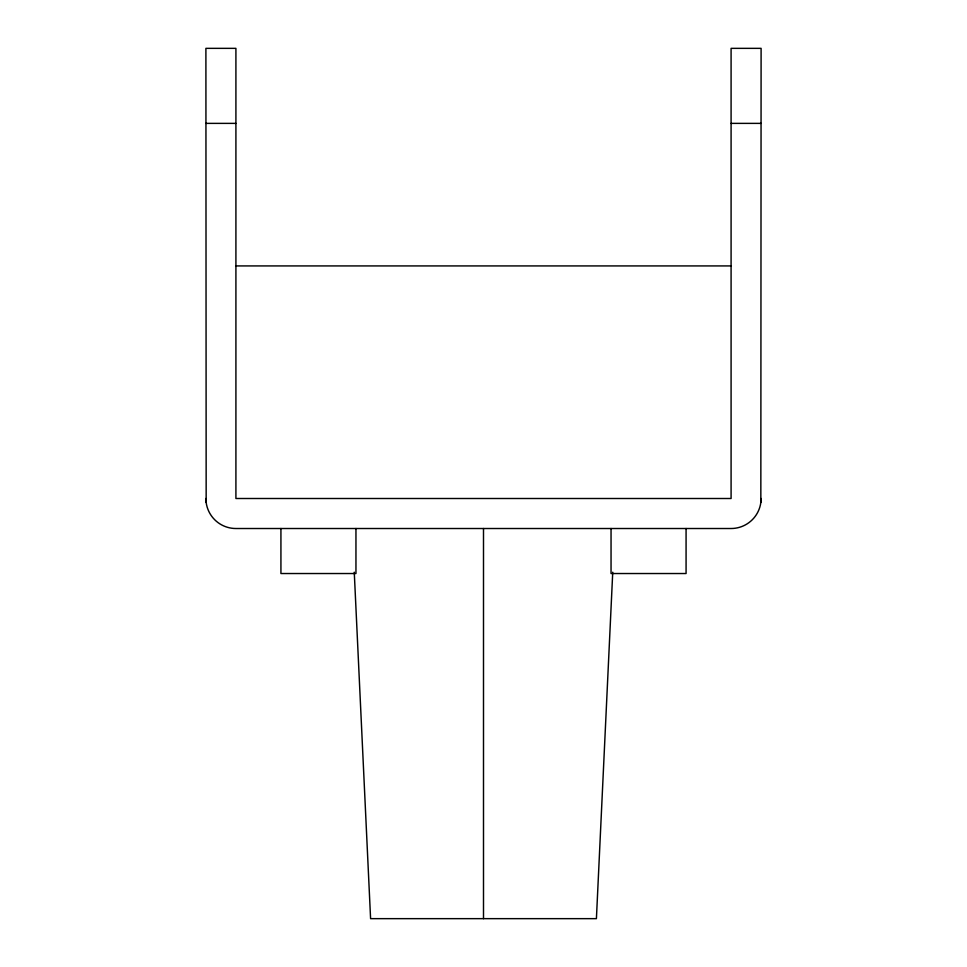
<?xml version="1.0" encoding="UTF-8"?>
<svg xmlns="http://www.w3.org/2000/svg" width="967" height="967" viewBox="0 0 967 967"><rect width="100%" height="100%" fill="white"/><g stroke="black" fill="none" stroke-linecap="round" stroke-linejoin="round"><path stroke-width="1.45" d="M612.74 572.198L596.409 918.65L370.591 918.65L354.26 572.198M760.836 502.417L761.102 48.35L731.088 48.35L731.088 498.501L235.912 498.501L235.912 48.35L205.898 48.35L206.164 502.417M205.898 123.377L235.912 123.377M731.088 123.377L761.102 123.377M235.912 265.925L731.088 265.925M686.074 528.514L686.074 573.528L611.047 573.528L611.047 528.514M483.5 528.514L483.5 918.65M355.953 528.514L355.953 573.528L280.926 573.528L280.926 528.514M205.898 498.501A30.013 30.013 0 0 0 235.912 528.514L731.088 528.514A30.013 30.013 0 0 0 761.102 498.501"/></g></svg>
